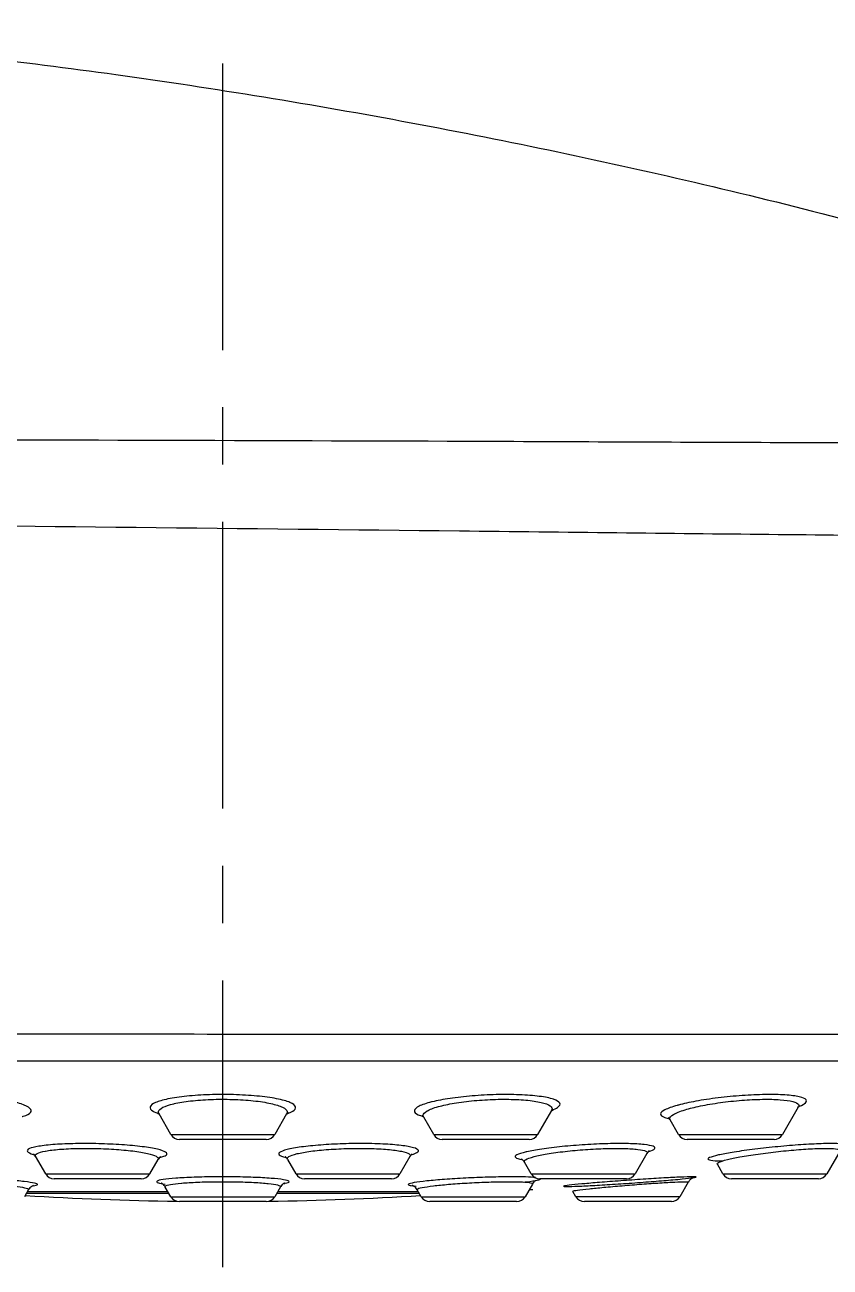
# Model space of a CAD drawing. Extents: x 1212 to 1806, y -420 to 0.
# Drawn here: x 1524.55 to 1549.13, y -111.58 to -73.66 of the extents above; entities that cross this region are included whole.
import ezdxf

# ---------------------------------------------------------------- set-up
doc = ezdxf.new("R2010")
doc.units = 0
doc.header["$LTSCALE"] = 7
doc.header["$MEASUREMENT"] = 0
doc.linetypes.add('CENTER', pattern=[2, 1.25, -0.25, 0.25, -0.25])
for name, color, linetype in [('1', 1, 'CENTER'), ('41', 7, 'CONTINUOUS'), ('DIM', 2, 'CONTINUOUS')]:
    doc.layers.add(name, color=color, linetype=linetype)

# ---------------------------------------------------------------- blocks, each defined once
blk = doc.blocks.new('A$C29546846')
at = {"layer": '1'}
blk.add_line((45.578, 57.55), (45.578, 95.477), dxfattribs=at)
at = {"layer": '41', "color": 0, "linetype": 'Continuous'}
for p, q in [((43.991, 61.6), (43.63, 62.226)), ((47.526, 62.226), (47.165, 61.6)), ((55.609, 62.328), (55.188, 61.6)), ((63.144, 62.43), (62.665, 61.6)), ((52.015, 61.6), (51.709, 62.129)), ((59.491, 61.6), (59.235, 62.044)), ((43.991, 61.6), (47.165, 61.6)), ((46.905, 61.45), (44.251, 61.45)), ((52.015, 61.6), (55.188, 61.6)), ((54.928, 61.45), (52.275, 61.45)), ((59.491, 61.6), (62.665, 61.6)), ((62.405, 61.45), (59.751, 61.45)), ((64.42, 61.097), (64.018, 60.4)), ((40.171, 60.4), (39.862, 60.935)), ((43.596, 60.836), (43.344, 60.4)), ((47.812, 60.4), (47.558, 60.84)), ((51.291, 60.93), (50.985, 60.4)), ((54.991, 60.4), (54.786, 60.756)), ((58.523, 61.021), (58.165, 60.4)), ((60.844, 60.4), (60.677, 60.69)), ((40.171, 60.4), (43.344, 60.4)), ((47.812, 60.4), (50.985, 60.4)), ((54.991, 60.4), (58.165, 60.4)), ((60.844, 60.4), (64.018, 60.4)), ((43.085, 60.25), (40.431, 60.25)), ((43.991, 59.7), (43.822, 59.994)), ((47.338, 60), (47.165, 59.7)), ((50.725, 60.25), (48.072, 60.25)), ((55.03, 60.088), (54.806, 59.7)), ((57.905, 60.25), (55.251, 60.25)), ((59.786, 60.147), (59.528, 59.7)), ((59.788, 60.15), (59.786, 60.147)), ((63.758, 60.25), (61.104, 60.25)), ((39.65, 59.919), (39.523, 59.7)), ((43.932, 59.802), (39.583, 59.802)), ((43.905, 59.85), (39.61, 59.85)), ((43.991, 59.7), (47.165, 59.7)), ((46.905, 59.55), (44.251, 59.55)), ((51.573, 59.802), (47.224, 59.802)), ((51.546, 59.85), (47.252, 59.85)), ((51.633, 59.7), (51.511, 59.911)), ((51.633, 59.7), (54.806, 59.7)), ((54.546, 59.55), (51.893, 59.55)), ((56.262, 59.862), (56.261, 59.863)), ((56.355, 59.7), (56.262, 59.862)), ((59.528, 59.7), (56.355, 59.7)), ((59.269, 59.55), (56.615, 59.55))]:
    blk.add_line(p, q, dxfattribs=at)
for centre, radius, start, end in [((44.251, 61.75), 0.3, 210, 270), ((46.905, 61.75), 0.3, 270, 330), ((52.275, 61.75), 0.3, 210, 270), ((54.928, 61.75), 0.3, 270, 330), ((59.751, 61.75), 0.3, 210, 270), ((62.405, 61.75), 0.3, 270, 330), ((40.431, 60.55), 0.3, 210, 270), ((43.085, 60.55), 0.3, 270, 330), ((48.072, 60.55), 0.3, 210, 270), ((50.725, 60.55), 0.3, 270, 330), ((55.251, 60.55), 0.3, 210, 270), ((57.905, 60.55), 0.3, 270, 330), ((61.104, 60.55), 0.3, 210, 270), ((63.758, 60.55), 0.3, 270, 330), ((45.578, 156.855), 97.305, 266.44534, 269.17319), ((44.251, 59.85), 0.3, 210, 270), ((46.905, 59.85), 0.3, 270, 330), ((45.578, 156.855), 97.305, 270.82681, 273.55466), ((51.893, 59.85), 0.3, 210, 270), ((54.546, 59.85), 0.3, 270, 330), ((45.578, 238.458), 178.787, 272.99851, 273.03521), ((56.615, 59.85), 0.3, 210, 270), ((59.269, 59.85), 0.3, 270, 330)]:
    blk.add_arc(centre, radius, start, end, dxfattribs=at)
at = {"layer": '41', "color": 7, "linetype": 'Continuous'}
for points, knots in [([(33.577, 94.973), (36.499, 94.701), (42.433, 94.013), (51.338, 92.557), (60.273, 90.673), (69.112, 88.377), (77.723, 85.713), (83.334, 83.687), (86.062, 82.631)], [0, 0, 0, 0, 0.162638, 0.33144, 0.500243, 0.669046, 0.837848, 1, 1, 1, 1]), ([(14.615, 63.85), (19.739, 63.85), (26.784, 63.85), (38.576, 63.85), (42.624, 63.85), (50.832, 63.85), (54.823, 63.85), (66.454, 63.85), (73.209, 63.85), (80.292, 63.85), (82.14, 63.85), (84.615, 63.85), (85.261, 63.85), (85.259, 63.85)], [0, 0, 0, 0, 0.250007, 0.250007, 0.375011, 0.375011, 0.500014, 0.500014, 0.750022, 0.750022, 0.875025, 0.875025, 1, 1, 1, 1])]:
    blk.add_open_spline(points, degree=3, knots=knots, dxfattribs=at)
at = {"layer": '41', "color": 0, "linetype": 'Continuous'}
for points, knots in [([(86.096, 82.627), (86.096, 82.627), (86.096, 82.627), (86.097, 82.627), (85.719, 82.628), (84.262, 82.635), (83.17, 82.643), (80.319, 82.655), (78.591, 82.659), (74.529, 82.674), (72.198, 82.683), (67.153, 82.704), (64.378, 82.713), (58.568, 82.734), (55.553, 82.748), (46.179, 82.783), (39.723, 82.797), (33.578, 82.82)], [0, 0, 0, 0, 0.000083, 0.000083, 0.125072, 0.125072, 0.250062, 0.250062, 0.375052, 0.375052, 0.500041, 0.500041, 0.625031, 0.625031, 0.750021, 0.750021, 1, 1, 1, 1]), ([(33.173, 80.25), (39.543, 80.172), (46.274, 80.102), (56.059, 79.992), (59.21, 79.955), (65.289, 79.893), (68.191, 79.865), (73.469, 79.814), (75.91, 79.792), (80.16, 79.76), (81.969, 79.749), (84.954, 79.727), (86.095, 79.717), (87.619, 79.706), (88.015, 79.704), (88.014, 79.704), (88.014, 79.704), (88.014, 79.704)], [0, 0, 0, 0, 0.25, 0.25, 0.374999, 0.374999, 0.499999, 0.499999, 0.624999, 0.624999, 0.749999, 0.749999, 0.874999, 0.874999, 0.999998, 0.999998, 1, 1, 1, 1]), ([(86.24, 64.657), (86.24, 64.657), (86.24, 64.657), (86.238, 64.657), (85.567, 64.658), (83.017, 64.66), (81.116, 64.66), (73.839, 64.66), (66.9, 64.657), (54.973, 64.656), (50.881, 64.655), (42.463, 64.659), (38.317, 64.662), (30.261, 64.675), (26.445, 64.684), (19.507, 64.71), (16.419, 64.728), (13.846, 64.75)], [0, 0, 0, 0, 0.00001, 0.00001, 0.125009, 0.125009, 0.250007, 0.250007, 0.500005, 0.500005, 0.625004, 0.625004, 0.750002, 0.750002, 0.875001, 0.875001, 1, 1, 1, 1]), ([(39.449, 62.148), (39.461, 62.151), (39.472, 62.154), (39.483, 62.157), (39.597, 62.189), (39.674, 62.227), (39.709, 62.267), (39.746, 62.308), (39.739, 62.352), (39.691, 62.397), (39.642, 62.442), (39.549, 62.488), (39.42, 62.531), (39.29, 62.575), (39.119, 62.617), (38.921, 62.654), (38.726, 62.691), (38.499, 62.724), (38.259, 62.749), (38.024, 62.775), (37.769, 62.794), (37.518, 62.806), (37.272, 62.818), (37.021, 62.822), (36.788, 62.82), (36.557, 62.817), (36.337, 62.806), (36.145, 62.789), (36.121, 62.787), (36.097, 62.785), (36.074, 62.783)], [0, 0, 0, 0, 0.011575, 0.011575, 0.011575, 0.131858, 0.131858, 0.131858, 0.254511, 0.254511, 0.254511, 0.379047, 0.379047, 0.379047, 0.504025, 0.504025, 0.504025, 0.627739, 0.627739, 0.627739, 0.749046, 0.749046, 0.749046, 0.867934, 0.867934, 0.867934, 0.98547, 0.98547, 0.98547, 1, 1, 1, 1]), ([(43.903, 62.684), (43.745, 62.652), (43.615, 62.615), (43.524, 62.575), (43.428, 62.534), (43.372, 62.489), (43.358, 62.445), (43.345, 62.4), (43.376, 62.354), (43.448, 62.311), (43.495, 62.283), (43.56, 62.256), (43.64, 62.23)], [0, 0, 0, 0, 0.263452, 0.263452, 0.263452, 0.539468, 0.539468, 0.539468, 0.819578, 0.819578, 0.819578, 1, 1, 1, 1]), ([(47.531, 62.235), (47.605, 62.259), (47.666, 62.285), (47.71, 62.312), (47.781, 62.355), (47.811, 62.4), (47.798, 62.445), (47.784, 62.49), (47.726, 62.535), (47.628, 62.577), (47.529, 62.619), (47.388, 62.658), (47.215, 62.692), (47.045, 62.725), (46.839, 62.754), (46.614, 62.775), (46.394, 62.795), (46.151, 62.81), (45.904, 62.816), (45.661, 62.823), (45.409, 62.822), (45.168, 62.814), (44.929, 62.806), (44.694, 62.79), (44.483, 62.769), (44.265, 62.747), (44.066, 62.718), (43.903, 62.684)], [0, 0, 0, 0, 0.072541, 0.072541, 0.072541, 0.190215, 0.190215, 0.190215, 0.309201, 0.309201, 0.309201, 0.428016, 0.428016, 0.428016, 0.545137, 0.545137, 0.545137, 0.659826, 0.659826, 0.659826, 0.772475, 0.772475, 0.772475, 0.884359, 0.884359, 0.884359, 1, 1, 1, 1]), ([(44.082, 62.539), (44.086, 62.54), (44.09, 62.541), (44.093, 62.542), (44.235, 62.574), (44.406, 62.602), (44.593, 62.624), (44.595, 62.624), (44.596, 62.624), (44.598, 62.624), (44.786, 62.645), (44.996, 62.661), (45.211, 62.669), (45.426, 62.677), (45.653, 62.678), (45.87, 62.671), (46.091, 62.665), (46.309, 62.651), (46.506, 62.63), (46.706, 62.609), (46.889, 62.58), (47.04, 62.547), (47.193, 62.513), (47.317, 62.474), (47.402, 62.432), (47.487, 62.39), (47.536, 62.345), (47.545, 62.3), (47.549, 62.279), (47.545, 62.259), (47.533, 62.239)], [0, 0, 0, 0, 0.003357, 0.003357, 0.003357, 0.132948, 0.132948, 0.132948, 0.134008, 0.134008, 0.134008, 0.263838, 0.263838, 0.263838, 0.394567, 0.394567, 0.394567, 0.527656, 0.527656, 0.527656, 0.663519, 0.663519, 0.663519, 0.801181, 0.801181, 0.801181, 0.938683, 0.938683, 0.938683, 1, 1, 1, 1]), ([(51.966, 62.596), (51.96, 62.595), (51.955, 62.594), (51.95, 62.593), (51.789, 62.552), (51.659, 62.508), (51.57, 62.464), (51.48, 62.419), (51.43, 62.373), (51.424, 62.329), (51.418, 62.286), (51.458, 62.243), (51.539, 62.205), (51.583, 62.184), (51.641, 62.165), (51.71, 62.147)], [0, 0, 0, 0, 0.008468, 0.008468, 0.008468, 0.284361, 0.284361, 0.284361, 0.564701, 0.564701, 0.564701, 0.846335, 0.846335, 0.846335, 1, 1, 1, 1]), ([(55.616, 62.337), (55.693, 62.366), (55.754, 62.396), (55.797, 62.426), (55.862, 62.471), (55.884, 62.517), (55.863, 62.559), (55.841, 62.602), (55.774, 62.642), (55.668, 62.677), (55.562, 62.712), (55.414, 62.742), (55.237, 62.765), (55.062, 62.788), (54.854, 62.804), (54.63, 62.813), (54.409, 62.821), (54.167, 62.823), (53.923, 62.817), (53.681, 62.811), (53.431, 62.797), (53.194, 62.778), (52.955, 62.758), (52.722, 62.732), (52.513, 62.701), (52.308, 62.67), (52.121, 62.634), (51.966, 62.596)], [0, 0, 0, 0, 0.078032, 0.078032, 0.078032, 0.197426, 0.197426, 0.197426, 0.316858, 0.316858, 0.316858, 0.434773, 0.434773, 0.434773, 0.550283, 0.550283, 0.550283, 0.663624, 0.663624, 0.663624, 0.775983, 0.775983, 0.775983, 0.888912, 0.888912, 0.888912, 1, 1, 1, 1]), ([(52.157, 62.451), (52.293, 62.489), (52.459, 62.525), (52.641, 62.556), (52.827, 62.587), (53.035, 62.613), (53.248, 62.633), (53.461, 62.652), (53.685, 62.666), (53.902, 62.672), (54.12, 62.678), (54.338, 62.677), (54.535, 62.668), (54.736, 62.66), (54.922, 62.643), (55.077, 62.621), (55.235, 62.597), (55.365, 62.567), (55.458, 62.532), (55.551, 62.497), (55.608, 62.457), (55.624, 62.414), (55.633, 62.392), (55.631, 62.369), (55.618, 62.345)], [0, 0, 0, 0, 0.128338, 0.128338, 0.128338, 0.258941, 0.258941, 0.258941, 0.388926, 0.388926, 0.388926, 0.520054, 0.520054, 0.520054, 0.653683, 0.653683, 0.653683, 0.790033, 0.790033, 0.790033, 0.927948, 0.927948, 0.927948, 1, 1, 1, 1]), ([(63.121, 62.435), (63.212, 62.469), (63.282, 62.503), (63.327, 62.535), (63.388, 62.578), (63.407, 62.62), (63.38, 62.657), (63.354, 62.694), (63.283, 62.726), (63.173, 62.752), (63.065, 62.777), (62.915, 62.796), (62.737, 62.807), (62.563, 62.819), (62.355, 62.823), (62.133, 62.819), (61.913, 62.816), (61.672, 62.805), (61.431, 62.788), (61.188, 62.771), (60.938, 62.747), (60.701, 62.718), (60.461, 62.688), (60.226, 62.653), (60.017, 62.615), (59.82, 62.579), (59.64, 62.539), (59.49, 62.499)], [0, 0, 0, 0, 0.088581, 0.088581, 0.088581, 0.207739, 0.207739, 0.207739, 0.325654, 0.325654, 0.325654, 0.441257, 0.441257, 0.441257, 0.554569, 0.554569, 0.554569, 0.666632, 0.666632, 0.666632, 0.778978, 0.778978, 0.778978, 0.892976, 0.892976, 0.892976, 1, 1, 1, 1]), ([(59.691, 62.354), (59.823, 62.394), (59.982, 62.434), (60.156, 62.47), (60.341, 62.508), (60.55, 62.543), (60.765, 62.573), (60.976, 62.602), (61.2, 62.626), (61.417, 62.643), (61.634, 62.66), (61.85, 62.671), (62.047, 62.675), (62.246, 62.678), (62.432, 62.674), (62.588, 62.663), (62.747, 62.651), (62.88, 62.632), (62.975, 62.607), (63.072, 62.581), (63.134, 62.549), (63.155, 62.512), (63.167, 62.492), (63.166, 62.47), (63.154, 62.447)], [0, 0, 0, 0, 0.124472, 0.124472, 0.124472, 0.257311, 0.257311, 0.257311, 0.388343, 0.388343, 0.388343, 0.519077, 0.519077, 0.519077, 0.651272, 0.651272, 0.651272, 0.786125, 0.786125, 0.786125, 0.923596, 0.923596, 0.923596, 1, 1, 1, 1]), ([(43.623, 62.221), (43.612, 62.244), (43.598, 62.274), (43.593, 62.28), (43.593, 62.28)], [0, 0, 0, 0, 0.572844, 1, 1, 1, 1]), ([(43.624, 62.237), (43.611, 62.258), (43.607, 62.279), (43.611, 62.3), (43.62, 62.344), (43.668, 62.389), (43.75, 62.43), (43.829, 62.47), (43.943, 62.507), (44.082, 62.539)], [0, 0, 0, 0, 0.192869, 0.192869, 0.192869, 0.605325, 0.605325, 0.605325, 1, 1, 1, 1]), ([(47.563, 62.28), (47.563, 62.279), (47.56, 62.273), (47.546, 62.247), (47.53, 62.223)], [0, 0, 0, 0, 0.309321, 1, 1, 1, 1]), ([(51.703, 62.14), (51.695, 62.154), (51.691, 62.169), (51.692, 62.184), (51.694, 62.228), (51.735, 62.274), (51.812, 62.319), (51.891, 62.364), (52.009, 62.41), (52.157, 62.451)], [0, 0, 0, 0, 0.14421, 0.14421, 0.14421, 0.56802, 0.56802, 0.56802, 1, 1, 1, 1]), ([(55.644, 62.378), (55.641, 62.383), (55.62, 62.383), (55.615, 62.338), (55.615, 62.338)], [0, 0, 0, 0, 0.98607, 1, 1, 1, 1]), ([(59.49, 62.499), (59.477, 62.496), (59.464, 62.493), (59.451, 62.489), (59.29, 62.445), (59.161, 62.399), (59.075, 62.354), (58.988, 62.31), (58.942, 62.266), (58.941, 62.227), (58.94, 62.188), (58.983, 62.152), (59.069, 62.123), (59.111, 62.108), (59.164, 62.095), (59.226, 62.084)], [0, 0, 0, 0, 0.021426, 0.021426, 0.021426, 0.300932, 0.300932, 0.300932, 0.582428, 0.582428, 0.582428, 0.862053, 0.862053, 0.862053, 1, 1, 1, 1]), ([(59.23, 62.053), (59.225, 62.062), (59.222, 62.071), (59.222, 62.081), (59.22, 62.121), (59.258, 62.164), (59.332, 62.209), (59.411, 62.257), (59.535, 62.307), (59.691, 62.354)], [0, 0, 0, 0, 0.104571, 0.104571, 0.104571, 0.53566, 0.53566, 0.53566, 1, 1, 1, 1]), ([(63.185, 62.484), (63.184, 62.484), (63.181, 62.486), (63.161, 62.485), (63.151, 62.44), (63.15, 62.437)], [0, 0, 0, 0, 0.087649, 0.952266, 1, 1, 1, 1]), ([(51.704, 62.125), (51.692, 62.147), (51.673, 62.186), (51.663, 62.191), (51.663, 62.19)], [0, 0, 0, 0, 0.456208, 1, 1, 1, 1]), ([(59.228, 62.044), (59.226, 62.052), (59.213, 62.101), (59.175, 62.114), (59.168, 62.117), (59.168, 62.117)], [0, 0, 0, 0, 0.105934, 0.723081, 1, 1, 1, 1]), ([(39.958, 61.24), (39.831, 61.219), (39.734, 61.195), (39.676, 61.168), (39.615, 61.141), (39.594, 61.112), (39.613, 61.082), (39.632, 61.052), (39.694, 61.021), (39.792, 60.992), (39.8, 60.99), (39.807, 60.987), (39.815, 60.985)], [0, 0, 0, 0, 0.315652, 0.315652, 0.315652, 0.643845, 0.643845, 0.643845, 0.974657, 0.974657, 0.974657, 1, 1, 1, 1]), ([(39.862, 60.935), (39.844, 60.965), (39.861, 60.994), (39.913, 61.021), (39.963, 61.047), (40.046, 61.072), (40.158, 61.093)], [0, 0, 0, 0, 0.506913, 0.506913, 0.506913, 1, 1, 1, 1]), ([(43.655, 60.9), (43.748, 60.922), (43.812, 60.946), (43.844, 60.971), (43.881, 61), (43.876, 61.03), (43.832, 61.06), (43.787, 61.09), (43.701, 61.12), (43.58, 61.149), (43.458, 61.177), (43.299, 61.204), (43.114, 61.227), (42.931, 61.25), (42.717, 61.271), (42.492, 61.286), (42.269, 61.301), (42.027, 61.312), (41.788, 61.318), (41.551, 61.324), (41.31, 61.325), (41.084, 61.321), (40.859, 61.317), (40.644, 61.308), (40.456, 61.295), (40.262, 61.281), (40.091, 61.262), (39.958, 61.24)], [0, 0, 0, 0, 0.099959, 0.099959, 0.099959, 0.212938, 0.212938, 0.212938, 0.32663, 0.32663, 0.32663, 0.440334, 0.440334, 0.440334, 0.553311, 0.553311, 0.553311, 0.665146, 0.665146, 0.665146, 0.775939, 0.775939, 0.775939, 0.886252, 0.886252, 0.886252, 1, 1, 1, 1]), ([(40.158, 61.093), (40.161, 61.093), (40.164, 61.094), (40.167, 61.094), (40.282, 61.116), (40.428, 61.134), (40.593, 61.147), (40.594, 61.147), (40.596, 61.147), (40.597, 61.147), (40.763, 61.161), (40.954, 61.17), (41.154, 61.174), (41.354, 61.178), (41.569, 61.177), (41.779, 61.171), (41.991, 61.165), (42.206, 61.154), (42.403, 61.139), (42.603, 61.123), (42.792, 61.103), (42.953, 61.08), (43.115, 61.057), (43.255, 61.03), (43.361, 61.001), (43.466, 60.973), (43.541, 60.942), (43.578, 60.912), (43.606, 60.89), (43.614, 60.867), (43.601, 60.845)], [0, 0, 0, 0, 0.003524, 0.003524, 0.003524, 0.129653, 0.129653, 0.129653, 0.130436, 0.130436, 0.130436, 0.257132, 0.257132, 0.257132, 0.384401, 0.384401, 0.384401, 0.512836, 0.512836, 0.512836, 0.64249, 0.64249, 0.64249, 0.77279, 0.77279, 0.77279, 0.902765, 0.902765, 0.902765, 1, 1, 1, 1]), ([(47.638, 61.162), (47.635, 61.162), (47.631, 61.161), (47.628, 61.16), (47.498, 61.133), (47.401, 61.103), (47.346, 61.073), (47.29, 61.043), (47.274, 61.012), (47.299, 60.983), (47.324, 60.954), (47.392, 60.926), (47.496, 60.902), (47.5, 60.901), (47.504, 60.9), (47.507, 60.899)], [0, 0, 0, 0, 0.00862, 0.00862, 0.00862, 0.333448, 0.333448, 0.333448, 0.66072, 0.66072, 0.66072, 0.988485, 0.988485, 0.988485, 1, 1, 1, 1]), ([(51.332, 60.983), (51.434, 61.011), (51.503, 61.04), (51.532, 61.069), (51.563, 61.099), (51.553, 61.129), (51.503, 61.157), (51.452, 61.185), (51.359, 61.212), (51.232, 61.234), (51.106, 61.257), (50.943, 61.276), (50.755, 61.29), (50.569, 61.305), (50.355, 61.315), (50.129, 61.32), (49.906, 61.325), (49.666, 61.325), (49.429, 61.32), (49.193, 61.315), (48.953, 61.305), (48.73, 61.29), (48.507, 61.276), (48.294, 61.257), (48.108, 61.235), (47.926, 61.214), (47.765, 61.189), (47.638, 61.162)], [0, 0, 0, 0, 0.108852, 0.108852, 0.108852, 0.222454, 0.222454, 0.222454, 0.335984, 0.335984, 0.335984, 0.448726, 0.448726, 0.448726, 0.560313, 0.560313, 0.560313, 0.670898, 0.670898, 0.670898, 0.781075, 0.781075, 0.781075, 0.8916, 0.8916, 0.8916, 1, 1, 1, 1]), ([(47.849, 61.015), (47.96, 61.041), (48.1, 61.066), (48.261, 61.088), (48.425, 61.11), (48.613, 61.129), (48.811, 61.143), (49.009, 61.157), (49.222, 61.167), (49.431, 61.172), (49.642, 61.177), (49.855, 61.178), (50.053, 61.173), (50.253, 61.168), (50.443, 61.158), (50.608, 61.143), (50.774, 61.129), (50.918, 61.109), (51.028, 61.087), (51.14, 61.064), (51.22, 61.038), (51.263, 61.01), (51.299, 60.986), (51.309, 60.961), (51.295, 60.936)], [0, 0, 0, 0, 0.124116, 0.124116, 0.124116, 0.250829, 0.250829, 0.250829, 0.377227, 0.377227, 0.377227, 0.504117, 0.504117, 0.504117, 0.632132, 0.632132, 0.632132, 0.761388, 0.761388, 0.761388, 0.891369, 0.891369, 0.891369, 1, 1, 1, 1]), ([(54.862, 61.074), (54.852, 61.071), (54.842, 61.069), (54.833, 61.067), (54.704, 61.037), (54.609, 61.006), (54.556, 60.977), (54.503, 60.949), (54.49, 60.921), (54.519, 60.897), (54.546, 60.874), (54.611, 60.854), (54.709, 60.838)], [0, 0, 0, 0, 0.024006, 0.024006, 0.024006, 0.355561, 0.355561, 0.355561, 0.687464, 0.687464, 0.687464, 1, 1, 1, 1]), ([(58.584, 61.085), (58.672, 61.111), (58.73, 61.138), (58.755, 61.163), (58.783, 61.19), (58.769, 61.216), (58.715, 61.239), (58.662, 61.261), (58.566, 61.279), (58.437, 61.293), (58.309, 61.307), (58.145, 61.317), (57.957, 61.321), (57.771, 61.325), (57.557, 61.324), (57.333, 61.319), (57.11, 61.313), (56.871, 61.302), (56.635, 61.287), (56.398, 61.273), (56.159, 61.253), (55.937, 61.231), (55.712, 61.208), (55.498, 61.182), (55.312, 61.155), (55.138, 61.129), (54.984, 61.101), (54.862, 61.074)], [0, 0, 0, 0, 0.102695, 0.102695, 0.102695, 0.217801, 0.217801, 0.217801, 0.332071, 0.332071, 0.332071, 0.445163, 0.445163, 0.445163, 0.557268, 0.557268, 0.557268, 0.669007, 0.669007, 0.669007, 0.781146, 0.781146, 0.781146, 0.894273, 0.894273, 0.894273, 1, 1, 1, 1]), ([(55.083, 60.926), (55.189, 60.954), (55.324, 60.981), (55.476, 61.007), (55.64, 61.035), (55.828, 61.061), (56.026, 61.084), (56.223, 61.106), (56.435, 61.125), (56.645, 61.14), (56.854, 61.155), (57.067, 61.166), (57.265, 61.171), (57.464, 61.177), (57.654, 61.178), (57.819, 61.174), (57.986, 61.169), (58.132, 61.16), (58.244, 61.146), (58.358, 61.132), (58.441, 61.113), (58.488, 61.091), (58.527, 61.072), (58.54, 61.051), (58.527, 61.028)], [0, 0, 0, 0, 0.11985, 0.11985, 0.11985, 0.248368, 0.248368, 0.248368, 0.375939, 0.375939, 0.375939, 0.503143, 0.503143, 0.503143, 0.630791, 0.630791, 0.630791, 0.759542, 0.759542, 0.759542, 0.889554, 0.889554, 0.889554, 1, 1, 1, 1]), ([(58.597, 61.103), (58.597, 61.103), (58.595, 61.102), (58.575, 61.094), (58.542, 61.047), (58.525, 61.021)], [0, 0, 0, 0, 0.085171, 0.600361, 1, 1, 1, 1]), ([(64.642, 61.241), (64.669, 61.263), (64.654, 61.281), (64.599, 61.295), (64.545, 61.308), (64.45, 61.317), (64.321, 61.321), (64.194, 61.325), (64.03, 61.324), (63.844, 61.318), (63.659, 61.312), (63.446, 61.301), (63.223, 61.286), (62.999, 61.27), (62.76, 61.251), (62.524, 61.228), (62.286, 61.205), (62.045, 61.179), (61.821, 61.151), (61.594, 61.123), (61.379, 61.093), (61.191, 61.063), (61.023, 61.037), (60.874, 61.009), (60.754, 60.984)], [0, 0, 0, 0, 0.127866, 0.127866, 0.127866, 0.254478, 0.254478, 0.254478, 0.380005, 0.380005, 0.380005, 0.505156, 0.505156, 0.505156, 0.630786, 0.630786, 0.630786, 0.757541, 0.757541, 0.757541, 0.885585, 0.885585, 0.885585, 1, 1, 1, 1]), ([(60.984, 60.836), (61.088, 60.862), (61.218, 60.889), (61.364, 60.916), (61.528, 60.946), (61.718, 60.976), (61.917, 61.004), (62.115, 61.032), (62.328, 61.058), (62.538, 61.081), (62.747, 61.103), (62.96, 61.123), (63.159, 61.138), (63.357, 61.154), (63.546, 61.165), (63.711, 61.171), (63.877, 61.177), (64.022, 61.178), (64.135, 61.174), (64.249, 61.17), (64.333, 61.161), (64.38, 61.148), (64.42, 61.136), (64.435, 61.122), (64.425, 61.105)], [0, 0, 0, 0, 0.116433, 0.116433, 0.116433, 0.247132, 0.247132, 0.247132, 0.376816, 0.376816, 0.376816, 0.505532, 0.505532, 0.505532, 0.633847, 0.633847, 0.633847, 0.762578, 0.762578, 0.762578, 0.892403, 0.892403, 0.892403, 1, 1, 1, 1]), ([(39.858, 60.933), (39.847, 60.952), (39.824, 60.993), (39.8, 61.005), (39.796, 61.007), (39.796, 61.007)], [0, 0, 0, 0, 0.294093, 0.750873, 1, 1, 1, 1]), ([(43.676, 60.922), (43.676, 60.922), (43.673, 60.921), (43.647, 60.911), (43.616, 60.861), (43.6, 60.835)], [0, 0, 0, 0, 0.113788, 0.638618, 1, 1, 1, 1]), ([(47.555, 60.839), (47.538, 60.865), (47.509, 60.908), (47.484, 60.92), (47.481, 60.922), (47.481, 60.922)], [0, 0, 0, 0, 0.373866, 0.804189, 1, 1, 1, 1]), ([(47.555, 60.844), (47.54, 60.87), (47.554, 60.898), (47.596, 60.925), (47.645, 60.956), (47.731, 60.987), (47.849, 61.015)], [0, 0, 0, 0, 0.468549, 0.468549, 0.468549, 1, 1, 1, 1]), ([(51.361, 61.008), (51.361, 61.008), (51.357, 61.006), (51.333, 60.996), (51.306, 60.948), (51.296, 60.928)], [0, 0, 0, 0, 0.15592, 0.712102, 1, 1, 1, 1]), ([(54.779, 60.756), (54.775, 60.768), (54.757, 60.81), (54.708, 60.843), (54.689, 60.854), (54.686, 60.855), (54.686, 60.855)], [0, 0, 0, 0, 0.127282, 0.487607, 0.83934, 1, 1, 1, 1]), ([(54.783, 60.762), (54.77, 60.783), (54.783, 60.806), (54.82, 60.83), (54.868, 60.861), (54.959, 60.894), (55.083, 60.926)], [0, 0, 0, 0, 0.435126, 0.435126, 0.435126, 1, 1, 1, 1]), ([(60.754, 60.984), (60.739, 60.98), (60.724, 60.977), (60.71, 60.974), (60.582, 60.945), (60.488, 60.918), (60.436, 60.894), (60.384, 60.87), (60.372, 60.849), (60.402, 60.833), (60.402, 60.833), (60.402, 60.833), (60.402, 60.833)], [0, 0, 0, 0, 0.052162, 0.052162, 0.052162, 0.527447, 0.527447, 0.527447, 0.999955, 0.999955, 0.999955, 1, 1, 1, 1]), ([(60.402, 60.833), (60.432, 60.817), (60.503, 60.805), (60.61, 60.798), (60.672, 60.794), (60.748, 60.791), (60.834, 60.791)], [0, 0, 0, 0, 0.631973, 0.631973, 0.631973, 1, 1, 1, 1]), ([(60.673, 60.697), (60.665, 60.712), (60.678, 60.728), (60.711, 60.746), (60.76, 60.773), (60.854, 60.804), (60.984, 60.836)], [0, 0, 0, 0, 0.4041, 0.4041, 0.4041, 1, 1, 1, 1]), ([(39.781, 60.035), (39.783, 60.035), (39.784, 60.036), (39.786, 60.036), (39.867, 60.045), (39.913, 60.056), (39.92, 60.069), (39.927, 60.082), (39.895, 60.097), (39.827, 60.113), (39.759, 60.129), (39.653, 60.146), (39.517, 60.162), (39.381, 60.179), (39.212, 60.196), (39.023, 60.211), (38.834, 60.227), (38.621, 60.242), (38.4, 60.255), (38.181, 60.267), (37.948, 60.279), (37.722, 60.287), (37.496, 60.296), (37.271, 60.302), (37.065, 60.305), (36.844, 60.309), (36.638, 60.309), (36.467, 60.307)], [0, 0, 0, 0, 0.002274, 0.002274, 0.002274, 0.125224, 0.125224, 0.125224, 0.248562, 0.248562, 0.248562, 0.372328, 0.372328, 0.372328, 0.496372, 0.496372, 0.496372, 0.620418, 0.620418, 0.620418, 0.744188, 0.744188, 0.744188, 0.867526, 0.867526, 0.867526, 1, 1, 1, 1]), ([(47.454, 60.105), (47.463, 60.107), (47.472, 60.108), (47.481, 60.11), (47.557, 60.126), (47.598, 60.143), (47.599, 60.159), (47.6, 60.176), (47.562, 60.193), (47.488, 60.209), (47.414, 60.224), (47.301, 60.239), (47.16, 60.252), (47.019, 60.265), (46.845, 60.277), (46.653, 60.286), (46.461, 60.294), (46.246, 60.301), (46.025, 60.305), (45.805, 60.308), (45.573, 60.309), (45.349, 60.307), (45.125, 60.306), (44.902, 60.301), (44.7, 60.294), (44.493, 60.286), (44.3, 60.276), (44.139, 60.264)], [0, 0, 0, 0, 0.013981, 0.013981, 0.013981, 0.137227, 0.137227, 0.137227, 0.260759, 0.260759, 0.260759, 0.38431, 0.38431, 0.38431, 0.507601, 0.507601, 0.507601, 0.630465, 0.630465, 0.630465, 0.752927, 0.752927, 0.752927, 0.875187, 0.875187, 0.875187, 1, 1, 1, 1]), ([(55.126, 60.286), (55.049, 60.294), (54.943, 60.3), (54.814, 60.304), (54.67, 60.308), (54.494, 60.309), (54.3, 60.308), (54.107, 60.306), (53.891, 60.302), (53.671, 60.295), (53.45, 60.289), (53.219, 60.279), (52.995, 60.268), (52.771, 60.256), (52.55, 60.243), (52.348, 60.228), (52.154, 60.214), (51.973, 60.198), (51.82, 60.182)], [0, 0, 0, 0, 0.152648, 0.152648, 0.152648, 0.323364, 0.323364, 0.323364, 0.493769, 0.493769, 0.493769, 0.664259, 0.664259, 0.664259, 0.835193, 0.835193, 0.835193, 1, 1, 1, 1]), ([(60.024, 60.302), (60.019, 60.307), (59.974, 60.309), (59.894, 60.308), (59.814, 60.307), (59.697, 60.304), (59.552, 60.298), (59.407, 60.291), (59.231, 60.282), (59.037, 60.272), (58.843, 60.261), (58.627, 60.247), (58.405, 60.233), (58.184, 60.219), (57.951, 60.203), (57.727, 60.186), (57.502, 60.17), (57.28, 60.153), (57.078, 60.136), (56.892, 60.121), (56.719, 60.106), (56.571, 60.093)], [0, 0, 0, 0, 0.144167, 0.144167, 0.144167, 0.2881, 0.2881, 0.2881, 0.432067, 0.432067, 0.432067, 0.576379, 0.576379, 0.576379, 0.7212, 0.7212, 0.7212, 0.866471, 0.866471, 0.866471, 1, 1, 1, 1]), ([(36.634, 60.158), (36.645, 60.158), (36.656, 60.158), (36.667, 60.158), (36.809, 60.16), (36.977, 60.16), (37.156, 60.156), (37.157, 60.156), (37.158, 60.156), (37.16, 60.156), (37.341, 60.153), (37.539, 60.147), (37.737, 60.138), (37.935, 60.13), (38.14, 60.118), (38.332, 60.106), (38.525, 60.093), (38.711, 60.078), (38.876, 60.062), (39.04, 60.047), (39.188, 60.03), (39.306, 60.013), (39.423, 59.996), (39.515, 59.98), (39.573, 59.964), (39.631, 59.948), (39.658, 59.933), (39.651, 59.92), (39.651, 59.92), (39.65, 59.92), (39.65, 59.92)], [0, 0, 0, 0, 0.010592, 0.010592, 0.010592, 0.150423, 0.150423, 0.150423, 0.151474, 0.151474, 0.151474, 0.292805, 0.292805, 0.292805, 0.434531, 0.434531, 0.434531, 0.576403, 0.576403, 0.576403, 0.718033, 0.718033, 0.718033, 0.859051, 0.859051, 0.859051, 0.999262, 0.999262, 0.999262, 1, 1, 1, 1]), ([(39.798, 60.043), (39.798, 60.043), (39.79, 60.041), (39.742, 60.019), (39.688, 59.978), (39.663, 59.936), (39.654, 59.917)], [0, 0, 0, 0, 0.365362, 0.599598, 0.832779, 1, 1, 1, 1]), ([(44.139, 60.264), (43.984, 60.253), (43.853, 60.239), (43.757, 60.224), (43.659, 60.209), (43.595, 60.193), (43.57, 60.177), (43.545, 60.16), (43.558, 60.143), (43.609, 60.127), (43.652, 60.113), (43.722, 60.1), (43.815, 60.088)], [0, 0, 0, 0, 0.255617, 0.255617, 0.255617, 0.517408, 0.517408, 0.517408, 0.779945, 0.779945, 0.779945, 1, 1, 1, 1]), ([(43.818, 59.996), (43.816, 60.001), (43.804, 60.033), (43.763, 60.072), (43.722, 60.103), (43.7, 60.112), (43.696, 60.114), (43.696, 60.114)], [0, 0, 0, 0, 0.041529, 0.298477, 0.532915, 0.785347, 1, 1, 1, 1]), ([(43.815, 60.005), (43.811, 60.013), (43.814, 60.02), (43.823, 60.027), (43.844, 60.044), (43.899, 60.06), (43.984, 60.075), (44.067, 60.09), (44.181, 60.104), (44.316, 60.115)], [0, 0, 0, 0, 0.183881, 0.183881, 0.183881, 0.596497, 0.596497, 0.596497, 1, 1, 1, 1]), ([(44.316, 60.115), (44.319, 60.115), (44.322, 60.116), (44.325, 60.116), (44.463, 60.128), (44.628, 60.137), (44.805, 60.145), (44.806, 60.145), (44.806, 60.145), (44.807, 60.145), (44.985, 60.152), (45.18, 60.157), (45.377, 60.158), (45.574, 60.16), (45.778, 60.159), (45.971, 60.156), (46.165, 60.152), (46.353, 60.146), (46.521, 60.137), (46.69, 60.128), (46.842, 60.116), (46.965, 60.103), (47.088, 60.09), (47.185, 60.075), (47.249, 60.059), (47.313, 60.044), (47.345, 60.027), (47.343, 60.01), (47.342, 60.008), (47.341, 60.006), (47.34, 60.003)], [0, 0, 0, 0, 0.002727, 0.002727, 0.002727, 0.141412, 0.141412, 0.141412, 0.141895, 0.141895, 0.141895, 0.28106, 0.28106, 0.28106, 0.420476, 0.420476, 0.420476, 0.56031, 0.56031, 0.56031, 0.700527, 0.700527, 0.700527, 0.840868, 0.840868, 0.840868, 0.980946, 0.980946, 0.980946, 1, 1, 1, 1]), ([(47.46, 60.114), (47.46, 60.114), (47.449, 60.111), (47.394, 60.077), (47.365, 60.038), (47.351, 60.017)], [0, 0, 0, 0, 0.478567, 0.769952, 1, 1, 1, 1]), ([(51.82, 60.182), (51.814, 60.182), (51.808, 60.181), (51.802, 60.181), (51.644, 60.164), (51.513, 60.147), (51.419, 60.131), (51.324, 60.114), (51.264, 60.098), (51.244, 60.084), (51.223, 60.07), (51.241, 60.057), (51.297, 60.046), (51.338, 60.038), (51.399, 60.032), (51.478, 60.027)], [0, 0, 0, 0, 0.010116, 0.010116, 0.010116, 0.2757, 0.2757, 0.2757, 0.54157, 0.54157, 0.54157, 0.807097, 0.807097, 0.807097, 1, 1, 1, 1]), ([(51.509, 59.908), (51.498, 59.931), (51.472, 59.972), (51.422, 60.013), (51.382, 60.035), (51.362, 60.042), (51.358, 60.043), (51.358, 60.043)], [0, 0, 0, 0, 0.185705, 0.393924, 0.584333, 0.795669, 1, 1, 1, 1]), ([(51.506, 59.92), (51.503, 59.925), (51.505, 59.93), (51.511, 59.935), (51.528, 59.949), (51.579, 59.965), (51.66, 59.981), (51.744, 59.998), (51.864, 60.016), (52.008, 60.033)], [0, 0, 0, 0, 0.147785, 0.147785, 0.147785, 0.565436, 0.565436, 0.565436, 1, 1, 1, 1]), ([(52.008, 60.033), (52.141, 60.049), (52.298, 60.065), (52.468, 60.079), (52.644, 60.094), (52.838, 60.107), (53.034, 60.119), (53.23, 60.13), (53.433, 60.14), (53.627, 60.146), (53.821, 60.153), (54.01, 60.157), (54.18, 60.159), (54.35, 60.16), (54.505, 60.159), (54.631, 60.155), (54.758, 60.151), (54.859, 60.144), (54.928, 60.134), (54.996, 60.125), (55.033, 60.113), (55.035, 60.1), (55.035, 60.098), (55.035, 60.096), (55.034, 60.094)], [0, 0, 0, 0, 0.135321, 0.135321, 0.135321, 0.27588, 0.27588, 0.27588, 0.416216, 0.416216, 0.416216, 0.556557, 0.556557, 0.556557, 0.69717, 0.69717, 0.69717, 0.83821, 0.83821, 0.83821, 0.979623, 0.979623, 0.979623, 1, 1, 1, 1]), ([(54.769, 60.146), (54.798, 60.149), (54.825, 60.152), (54.852, 60.155), (54.991, 60.172), (55.101, 60.189), (55.173, 60.205), (55.246, 60.221), (55.282, 60.236), (55.278, 60.249), (55.278, 60.249), (55.278, 60.25), (55.278, 60.25)], [0, 0, 0, 0, 0.084896, 0.084896, 0.084896, 0.537537, 0.537537, 0.537537, 0.990411, 0.990411, 0.990411, 1, 1, 1, 1]), ([(55.158, 60.207), (55.158, 60.208), (55.15, 60.205), (55.105, 60.178), (55.057, 60.137), (55.039, 60.099), (55.034, 60.086)], [0, 0, 0, 0, 0.384452, 0.635181, 0.883098, 1, 1, 1, 1]), ([(56.571, 60.093), (56.558, 60.091), (56.545, 60.09), (56.533, 60.089), (56.377, 60.075), (56.247, 60.061), (56.155, 60.05), (56.062, 60.039), (56.005, 60.03), (55.987, 60.023), (55.98, 60.021), (55.979, 60.019), (55.982, 60.018)], [0, 0, 0, 0, 0.033023, 0.033023, 0.033023, 0.44577, 0.44577, 0.44577, 0.857303, 0.857303, 0.857303, 1, 1, 1, 1]), ([(55.982, 60.018), (55.987, 60.015), (56.009, 60.013), (56.046, 60.012), (56.103, 60.011), (56.199, 60.013), (56.325, 60.018), (56.451, 60.022), (56.611, 60.03), (56.792, 60.039), (56.972, 60.049), (57.179, 60.061), (57.394, 60.074), (57.61, 60.088), (57.84, 60.103), (58.066, 60.119), (58.292, 60.135), (58.521, 60.152), (58.732, 60.168), (58.944, 60.185), (59.145, 60.202), (59.317, 60.217), (59.421, 60.226), (59.516, 60.235), (59.599, 60.243), (59.742, 60.257), (59.855, 60.27), (59.927, 60.28), (59.996, 60.29), (60.03, 60.297), (60.024, 60.302), (60.024, 60.302), (60.024, 60.302), (60.024, 60.302)], [0, 0, 0, 0, 0.070158, 0.070158, 0.070158, 0.177475, 0.177475, 0.177475, 0.284736, 0.284736, 0.284736, 0.392189, 0.392189, 0.392189, 0.499999, 0.499999, 0.499999, 0.608175, 0.608175, 0.608175, 0.716568, 0.716568, 0.716568, 0.780816, 0.780816, 0.780816, 0.892084, 0.892084, 0.892084, 0.999953, 0.999953, 0.999953, 1, 1, 1, 1]), ([(56.257, 59.869), (56.257, 59.871), (56.259, 59.872), (56.263, 59.874), (56.278, 59.88), (56.327, 59.889), (56.407, 59.901), (56.493, 59.913), (56.617, 59.927), (56.767, 59.943)], [0, 0, 0, 0, 0.113063, 0.113063, 0.113063, 0.537869, 0.537869, 0.537869, 1, 1, 1, 1]), ([(56.767, 59.943), (56.895, 59.957), (57.045, 59.972), (57.206, 59.987), (57.382, 60.004), (57.576, 60.021), (57.772, 60.037), (57.968, 60.053), (58.172, 60.07), (58.366, 60.084), (58.56, 60.098), (58.75, 60.112), (58.921, 60.123), (59.091, 60.133), (59.247, 60.142), (59.374, 60.149), (59.502, 60.155), (59.605, 60.158), (59.675, 60.159), (59.745, 60.16), (59.784, 60.158), (59.789, 60.153), (59.789, 60.153), (59.79, 60.152), (59.789, 60.152)], [0, 0, 0, 0, 0.130814, 0.130814, 0.130814, 0.273435, 0.273435, 0.273435, 0.415887, 0.415887, 0.415887, 0.558045, 0.558045, 0.558045, 0.699997, 0.699997, 0.699997, 0.841986, 0.841986, 0.841986, 0.984276, 0.984276, 0.984276, 1, 1, 1, 1]), ([(59.963, 60.287), (59.962, 60.287), (59.96, 60.286), (59.948, 60.283), (59.915, 60.27), (59.864, 60.24), (59.816, 60.198), (59.797, 60.161), (59.792, 60.148)], [0, 0, 0, 0, 0.145235, 0.349396, 0.510655, 0.668257, 0.895469, 1, 1, 1, 1])]:
    blk.add_open_spline(points, degree=3, knots=knots, dxfattribs=at)

msp = doc.modelspace()

# ---------------------------------------------------------------- block references
at = {"layer": 'DIM'}
msp.add_blockref('A$C29546846', (1485.017, -169.134), dxfattribs=at)

doc.saveas('drawing.dxf')
